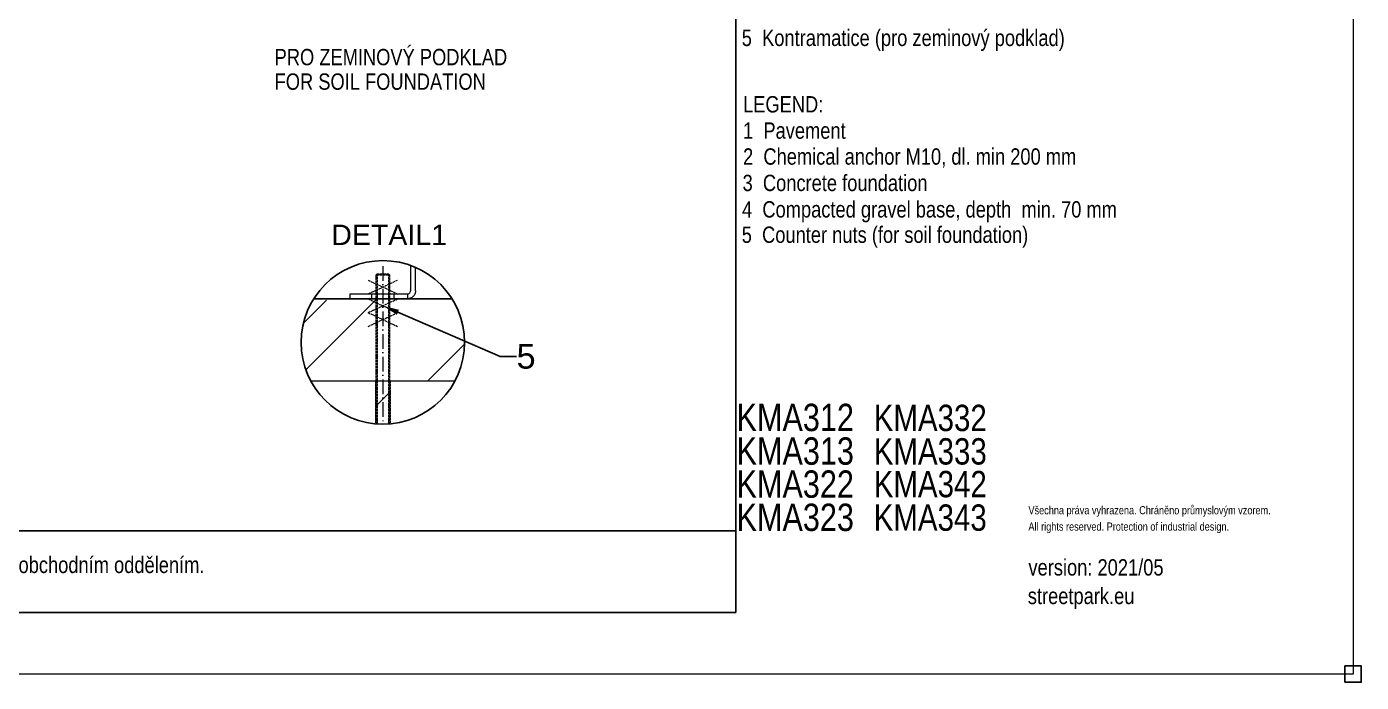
# Model space of a CAD drawing. Header units: millimetres. Extents: x -1511 to 5721, y -19897 to 4144.
# Drawn here: x 2457 to 5721, y -20 to 1584 of the extents above; entities that cross this region are included whole.
import ezdxf
from ezdxf import colors
from ezdxf.entities.mleader import LeaderData, LeaderLine
from ezdxf.math import Vec2, Vec3

# ---------------------------------------------------------------- set-up
doc = ezdxf.new("R2010")
doc.units = ezdxf.units.MM
for name, pattern in [('ACAD_ISO02W100', [15, 12, -3]), ('ACAD_ISO10W100', [18.5, 12, -3, 0.5, -3]), ('HIDDEN', [1.905, 1.27, -0.635]), ('INCONTINUOUS', [200000.001, 200000, -0.001])]:
    doc.linetypes.add(name, pattern=pattern)
for name, color, linetype in [('KOTY', 3, 'INCONTINUOUS'), ('OBRYSOVA', 7, 'Continuous'), ('OSY', 1, 'ACAD_ISO10W100'), ('POSTAVY ATD', 8, 'Continuous')]:
    doc.layers.add(name, color=color, linetype=linetype)
doc.layers.add('Nekreslit', color=6, linetype='Continuous', plot=False)
doc.styles.add('SEACAD_Arial', font='arial.ttf', dxfattribs={"width": 0.8})
doc.styles.get("Standard").update_dxf_attribs({"font": 'arial.ttf'})

msp = doc.modelspace()

# ---------------------------------------------------------------- hatches: boundary and pattern name
at = {"transparency": 33554610}
h = msp.add_hatch(dxfattribs=at)
h.set_pattern_fill('ANSI35', color=9, scale=20)
h.set_pattern_definition([(45, (-10838.92, -7117.56), (-89.8026, 89.8026), []), (45, (-10749.12, -7117.56), (-89.8026, 89.8026), [158.75, -31.75, 0, -31.75])])
h.paths.add_polyline_path([(3309.7, 612.7, 0.045091), (3345.7, 612.7), (3345.7, 718.1), (3309.7, 718.1)])
at = {"layer": 'POSTAVY ATD'}
h = msp.add_hatch(dxfattribs=at)
h.set_pattern_fill('GOST_GROUND', color=256, scale=40)
h.set_pattern_definition([(45, (-28933.57, -20340.18), (565.6854, -4e-14), [800]), (45, (-28813.57, -20340.18), (565.6854, -4e-14), [800]), (45, (-28693.57, -20340.18), (565.6854, -4e-14), [800])])
edge = h.paths.add_edge_path()
edge.add_arc((3327.7, 811.9), 200, 149.0139, 207.8627)
edge.add_line((3150.9, 718.5), (3504.5, 718.5))
edge.add_arc((3327.7, 811.9), 200, 332.1373, 391.0714)
edge.add_line((3499, 915.1), (3156.2, 914.9))

# ---------------------------------------------------------------- linework, layer by layer
at = {"linetype": 'ACAD_ISO02W100', "lineweight": 9, "ltscale": 0.5}
for p, q in [((3313.7, 979.5), (3313.7, 612.4)), ((3341.7, 979.5), (3341.7, 612.4)), ((3291.4, 964.2), (3363.9, 930.4)), ((3291.4, 930.4), (3363.9, 964.2)), ((3291.4, 918.4), (3363.9, 884.6)), ((3291.4, 884.6), (3363.9, 918.4)), ((3291.4, 884.6), (3363.9, 850.8)), ((3291.4, 850.8), (3363.9, 884.6)), ((3309.7, 718.1), (3309.7, 612.7)), ((3345.7, 718.1), (3345.7, 612.7))]:
    msp.add_line(p, q, dxfattribs=at)
at = {"color": 7, "linetype": 'HIDDEN', "lineweight": 0}
for p, q in [((3395.7, 938.4), (3395.7, 1000)), ((3407.7, 937.6), (3407.7, 995.2)), ((3247.7, 918.4), (3247.7, 930.4)), ((3247.7, 930.4), (3387.7, 930.4)), ((3299.7, 930.4), (3299.7, 918.4)), ((3355.7, 918.4), (3355.7, 930.4)), ((3387.7, 930.4), (3387.7, 918.4))]:
    msp.add_line(p, q, dxfattribs=at)
at = {"color": 7, "linetype": 'Continuous', "lineweight": 15}
for p, q in [((3395.7, 985.6), (3395.7, 986.4)), ((3497, 918.4), (3158.4, 918.4))]:
    msp.add_line(p, q, dxfattribs=at)
at = {"linetype": 'ACAD_ISO02W100', "ltscale": 0.5}
msp.add_line((3311.7, 977.5), (3343.7, 977.5), dxfattribs=at)
at = {"linetype": 'ACAD_ISO02W100', "lineweight": 9, "ltscale": 0.5}
msp.add_lwpolyline([(3311.7, 612.6), (3311.7, 977.5), (3313.7, 979.5), (3341.7, 979.5), (3343.7, 977.5), (3343.7, 612.6)], dxfattribs=at)
msp.add_circle((3327.7, 811.9), 200)
at = {"color": 7, "linetype": 'HIDDEN', "lineweight": 0}
msp.add_arc((3387.7, 938.4), 8, 269.9898, 354.286, dxfattribs=at)
msp.add_open_spline([(3407.6, 937.6), (3407.6, 937.5), (3407.6, 936.8), (3407.4, 934.6), (3406.4, 931.1), (3404.3, 927), (3401, 923.2), (3396.6, 920.2), (3392.4, 918.9), (3389.5, 918.5), (3388, 918.4), (3387.8, 918.4), (3387.7, 918.4)], degree=3, knots=[0, 0, 0, 0, 0.028963, 0.115835, 0.233405, 0.354136, 0.495829, 0.639228, 0.783225, 0.872152, 0.938266, 1, 1, 1, 1], dxfattribs=at)
at = {"color": 7, "linetype": 'Continuous', "lineweight": 15}
for points, knots in [([(3395.7, 938.4), (3395.7, 938.4), (3395.8, 938.3), (3395.6, 937.6), (3395.6, 937.6)], [0, 0, 0, 0, 0.987059, 1, 1, 1, 1]), ([(3407.7, 938.4), (3407.7, 938.4), (3407.7, 938.3), (3407.7, 937.8), (3407.6, 937.6)], [0, 0, 0, 0, 0.684344, 1, 1, 1, 1])]:
    msp.add_open_spline(points, degree=3, knots=knots, dxfattribs=at)
at = {"layer": 'Nekreslit'}
msp.add_line((150.6, 351.1), (4190.6, 351.1), dxfattribs=at)
at = {"layer": 'Nekreslit', "color": 4, "lineweight": 15}
msp.add_lwpolyline([(5700.6, 0), (0, 0), (0, 4123.6), (5700.6, 4123.6)], close=True, dxfattribs=at)
at = {"layer": 'Nekreslit'}
msp.add_lwpolyline([(150.6, 151.1), (4190.6, 151.1), (4190.6, 4001.1), (150.6, 4001.1)], close=True, dxfattribs=at)
at = {"layer": 'OBRYSOVA'}
msp.add_lwpolyline([(5680.6, -20), (5720.6, -20), (5720.6, 20), (5680.6, 20)], close=True, dxfattribs=at)
at = {"layer": 'OSY', "color": 0, "lineweight": 9, "ltscale": 3}
msp.add_line((3327.7, 998.4), (3327.7, 611.9), dxfattribs=at)
at = {"layer": 'OSY', "color": 0, "lineweight": 15, "ltscale": 3}
msp.add_line((3327.7, 998.4), (3327.7, 611.9), dxfattribs=at)
at = {"layer": 'POSTAVY ATD'}
msp.add_line((3158.4, 918.4), (3497, 918.4), dxfattribs=at)
at = {"layer": 'POSTAVY ATD', "color": 9, "lineweight": 15}
msp.add_lwpolyline([(3151, 718.1), (3504.3, 718.1)], dxfattribs=at)

# ---------------------------------------------------------------- texts
at = {"style": 'SEACAD_Arial', "width": 0.8}
for s, height, p in [('5  Kontramatice (pro zeminový podklad)', 40, (4205.4, 1537.1)), ('PRO ZEMINOVÝ PODKLAD', 40, (3063, 1490)), ('FOR SOIL FOUNDATION', 40, (3063, 1430)), ('LEGEND:', 40, (4208.6, 1374.5)), ('1  Pavement', 40, (4208.6, 1310.2)), ('2  Chemical anchor M10, dl. min 200 mm', 40, (4208.6, 1246.7)), ('3  Concrete foundation', 40, (4207.4, 1182.1)), ('4  Compacted gravel base, depth  min. 70 mm', 40, (4206.1, 1117.4)), ('5  Counter nuts (for soil foundation)', 40, (4205.4, 1055.4)), ('KMA312', 66.97, (4192.7, 594.7)), ('KMA332', 64.49, (4528.2, 594.7)), ('KMA313', 66.97, (4192.7, 512.5)), ('KMA333', 64.49, (4528.2, 512.9)), ('KMA322', 66.97, (4192.7, 431.6)), ('KMA342', 64.49, (4528.2, 432.9)), ('KMA323', 66.97, (4192.7, 350.3)), ('KMA343', 64.49, (4528.1, 350.8)), ('Všechna práva vyhrazena. Chráněno průmyslovým vzorem.', 20, (4906.5, 391.1)), ('All rights reserved. Protection of industrial design.', 20, (4906.5, 351.1)), ('Rozměry výrobků, základů a kotvení jsou pouze orientační. Přesné rozměry obdržíte při zpracování nabídky naším obchodním oddělením.', 39.9982, (156.1, 247.4)), ('version: 2021/05', 40, (4906.5, 241.3)), ('streetpark.eu', 40, (4904.9, 171.4))]:
    msp.add_text(s, height=height, dxfattribs=at).set_placement(p)
at = {"insert": (3201.4, 1100), "char_height": 50, "attachment_point": 1}
msp.add_mtext_dynamic_manual_height_columns('DETAIL1', width=290, gutter_width=12.5, heights=[0], dxfattribs=at)

# ---------------------------------------------------------------- leaders
at = {"layer": 'KOTY', "color": 0, "lineweight": 15}
ml = msp.add_multileader_mtext('Standard', dxfattribs=at)
ml.set_content('5')
ml.set_leader_properties()
ml.build(insert=Vec2(0, 0))
ml.multileader.update_dxf_attribs({"text_right_attachment_type": 6, "dogleg_length": 40, "arrow_head_size": 40})
ctx = ml.context
ctx.base_point, ctx.char_height, ctx.arrow_head_size, ctx.landing_gap_size, ctx.plane_origin = Vec3(3654.6, 777.1), 60, 40, 0.09, Vec3(3071, 673.2)
ctx.right_attachment = 6
notes = []
notes.append((ctx, [(0, (1, 1, 0), (3614.6, 777.1), (1, 0), 40, [(0, [(3327.7, 901.5)], 0, [])])]))
ctx.mtext.insert, ctx.mtext.flow_direction = Vec3(3654.7, 807.6), 5
for ctx, leaders in notes:
    for number, flags, end, landing, length, lines in leaders:
        leader = LeaderData()
        leader.index, (leader.has_last_leader_line, leader.has_dogleg_vector, leader.attachment_direction) = number, flags
        leader.last_leader_point, leader.dogleg_vector, leader.dogleg_length = Vec3(end), Vec3(landing), length
        for number, points, colour, breaks in lines:
            line = LeaderLine()
            line.index, line.vertices, line.color, line.breaks = number, Vec3.list(points), colors.encode_raw_color(colour), breaks
            leader.lines.append(line)
        ctx.leaders.append(leader)

doc.saveas('drawing.dxf')
